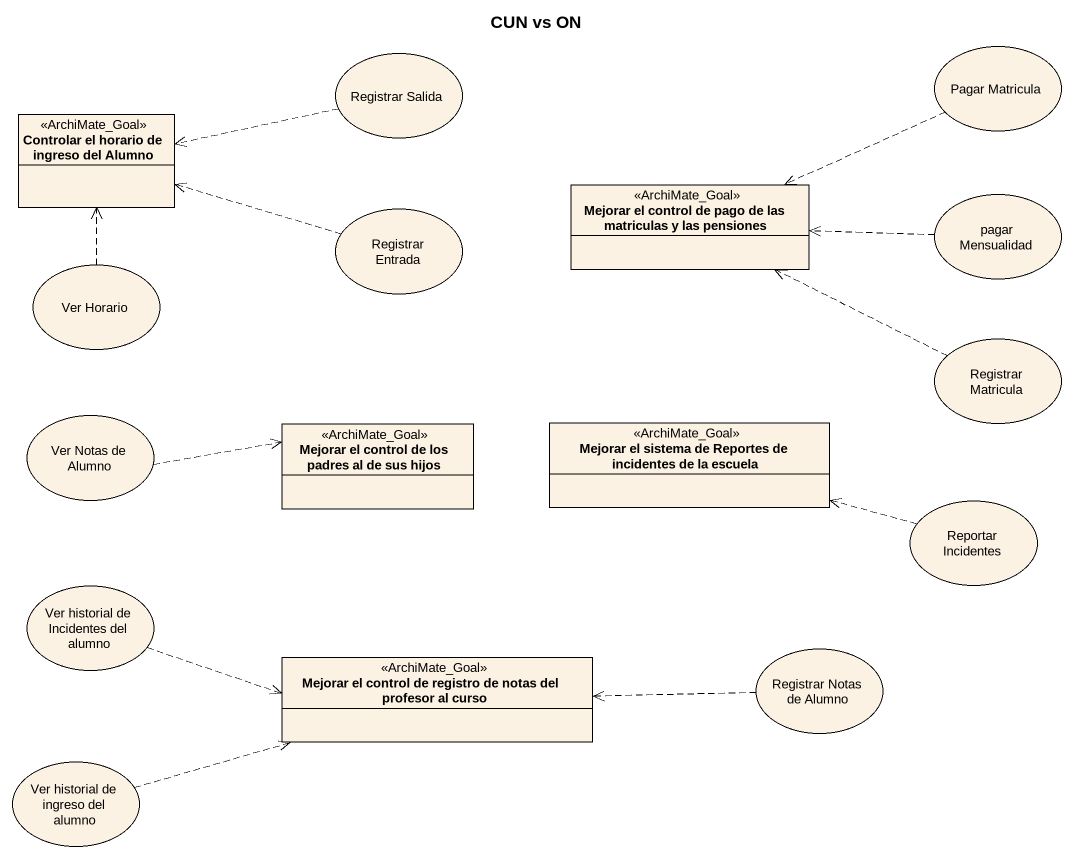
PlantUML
@startuml
title CUN vs ON
allowmixing
hide circle
hide empty members
usecase "Registrar Salida" as Registrar_Salida
usecase "Pagar Matricula" as Pagar_Matricula
class "Controlar el horario de ingreso del Alumno" as Controlar_el_horario_de <<ArchiMate_Goal>>
usecase "Registrar Entrada" as Registrar_Entrada
class "Mejorar el control de pago de las matriculas y las pensiones" as Mejorar_el_control_de_pago <<ArchiMate_Goal>>
usecase "pagar Mensualidad" as pagar_Mensualidad
usecase "Ver Horario" as Ver_Horario
usecase "Registrar Matricula" as Registrar_Matricula
usecase "Ver Notas de Alumno" as Ver_Notas_de_Alumno
class "Mejorar el control de los padres al de sus hijos" as Mejorar_el_control_de_los <<ArchiMate_Goal>>
class "Mejorar el sistema de Reportes de incidentes de la escuela" as Mejorar_el_sistema_de <<ArchiMate_Goal>>
usecase "Reportar Incidentes" as Reportar_Incidentes
usecase "Ver historial de Incidentes del alumno" as Ver_historial_de_Incidentes
class "Mejorar el control de registro de notas del profesor al curso" as Mejorar_el_control_de <<ArchiMate_Goal>>
usecase "Registrar Notas de Alumno" as Registrar_Notas_de_Alumno
usecase "Ver historial de ingreso del alumno" as Ver_historial_de_ingreso
Registrar_Salida .left.> Controlar_el_horario_de
Pagar_Matricula .left.> Mejorar_el_control_de_pago
Registrar_Entrada .left.> Controlar_el_horario_de
pagar_Mensualidad .left.> Mejorar_el_control_de_pago
Ver_Horario .up.> Controlar_el_horario_de
Registrar_Matricula .left.> Mejorar_el_control_de_pago
Ver_Notas_de_Alumno .right.> Mejorar_el_control_de_los
Reportar_Incidentes .left.> Mejorar_el_sistema_de
Ver_historial_de_Incidentes .right.> Mejorar_el_control_de
Registrar_Notas_de_Alumno .left.> Mejorar_el_control_de
Ver_historial_de_ingreso .right.> Mejorar_el_control_de
@enduml
